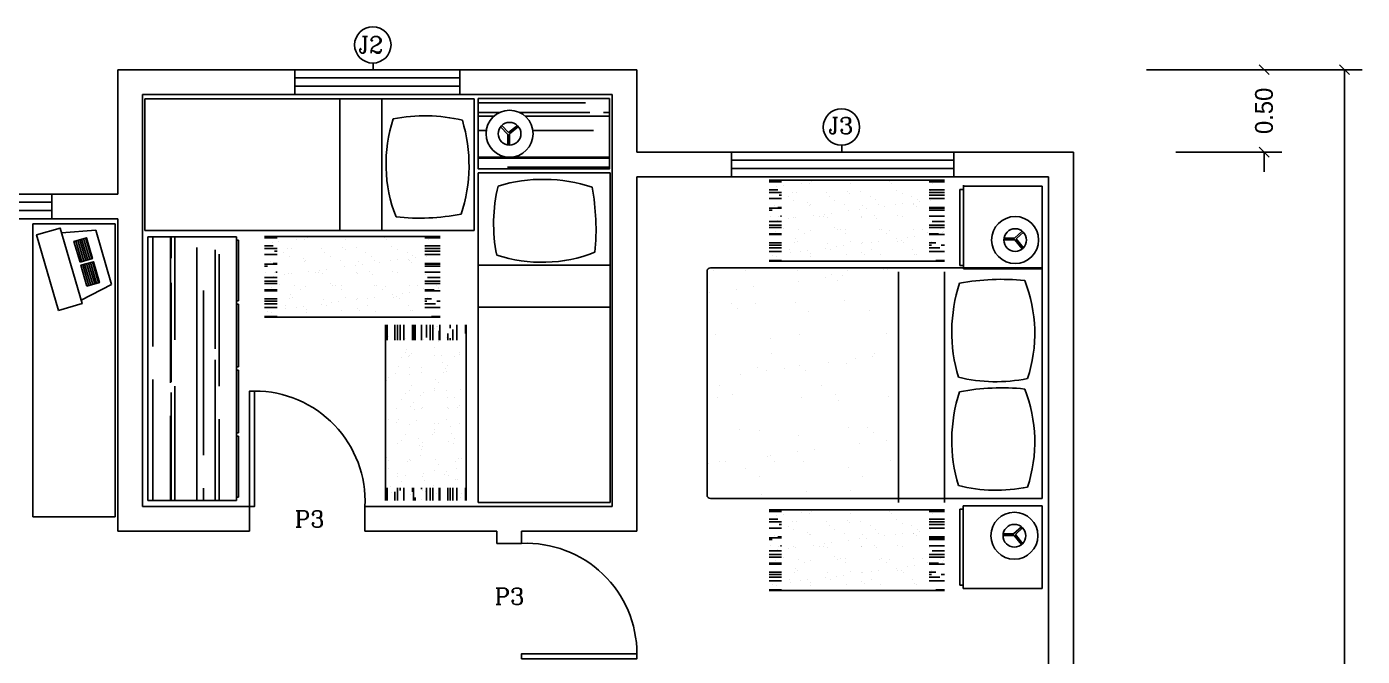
# Model space of a CAD drawing. Extents: x 11 to 119, y 71 to 102.
# Drawn here: x 50.42 to 58.52, y 95.62 to 99.45 of the extents above; entities that cross this region are included whole.
import ezdxf

# ---------------------------------------------------------------- set-up
doc = ezdxf.new("R2010")
doc.units = 0
doc.header["$LTSCALE"] = 20
doc.layers.get('0').update_dxf_attribs({"linetype": 'CONTINUOUS'})
doc.layers.get('DEFPOINTS').update_dxf_attribs({"linetype": 'CONTINUOUS'})
for name, color, linetype in [('COTAS', 244, 'CONTINUOUS'), ('EQUIPAMENTOS', 1, 'CONTINUOUS'), ('ESQUADRIAS', 244, 'CONTINUOUS'), ('PAREDE', 7, 'CONTINUOUS'), ('PAREDES', 7, 'CONTINUOUS'), ('TEXTO', 1, 'CONTINUOUS')]:
    doc.layers.add(name, color=color, linetype=linetype)
doc.styles.add('ROMANC', font='ROMANC.SHX')
doc.dimstyles.get("Standard").update_dxf_attribs({"dimtxt": 0.18, "dimasz": 0.18, "dimexe": 0.18, "dimexo": 0.0625, "dimgap": 0.09, "dimtad": 0, "dimtih": 1, "dimtoh": 1, "dimzin": 0, "dimtxsty": 'STANDARD', "dimcen": 0.09, "dimclrt": 30, "dimazin": 3, "dimtfac": 1, "dimtdec": 4, "dimtofl": 0, "dimtmove": 0, "dimatfit": 3, "dimtolj": 1, "dimtzin": 0})

# ---------------------------------------------------------------- blocks, each defined once
blk = doc.blocks.new('_OBLIQUE')
at = {"color": 0, "linetype": 'BYBLOCK'}
blk.add_line((-0.5, -0.5), (0.5, 0.5), dxfattribs=at)
blk = doc.blocks.new('*D96')
at = {"color": 0, "linetype": 'BYBLOCK', "ltscale": 0.2}
for p, q in [((42.2723, 108.0476), (43.582, 108.0476)), ((43.474, 108.0476), (43.474, 101.4746)), ((43.474, 94.3976), (43.474, 100.9706)), ((42.2723, 94.3976), (43.582, 94.3976))]:
    blk.add_line(p, q, dxfattribs=at)
at = {"layer": 'DEFPOINTS', "color": 0, "linetype": 'BYBLOCK', "ltscale": 0.2}
for p in [(42.2348, 108.0476), (42.2348, 94.3976), (43.474, 94.3976)]:
    blk.add_point(p, dxfattribs=at)
at = {"color": 0, "linetype": 'BYBLOCK', "ltscale": 0.2, "xscale": 0.06, "yscale": 0.06, "zscale": 0.06}
for p, rotation in [((43.474, 108.0476), 90), ((43.474, 94.3976), 270)]:
    blk.add_blockref('_OBLIQUE', p, dxfattribs=dict(at, rotation=rotation))
at = {"color": 30, "linetype": 'BYBLOCK', "ltscale": 0.2, "insert": (43.474, 101.2226), "char_height": 0.108, "attachment_point": 5, "rotation": 90}
blk.add_mtext('\\A1;13.65', dxfattribs=at)
blk = doc.blocks.new('*X6')
at = {"color": 0}
for p, q in [((18.5063, 63.9626), (18.5063, 63.9626)), ((19.5429, 63.9556), (19.5429, 63.9556)), ((18.52, 63.8585), (18.52, 63.8585)), ((18.5211, 63.8963), (18.5211, 63.8963)), ((18.9065, 63.9089), (18.9065, 63.9089)), ((18.9796, 63.8994), (18.9796, 63.8994)), ((19.2919, 63.9215), (19.2919, 63.9215)), ((19.6772, 63.9341), (19.6772, 63.9341)), ((18.7109, 63.7767), (18.7109, 63.7767)), ((18.9259, 63.815), (18.9259, 63.815)), ((19.4445, 63.7845), (19.4445, 63.7845)), ((19.4783, 63.8213), (19.4783, 63.8213)), ((19.5643, 63.793), (19.5643, 63.793)), ((18.4788, 63.7378), (18.4788, 63.7378)), ((19.0494, 63.7712), (19.0494, 63.7712)), ((19.675, 63.7417), (19.675, 63.7417)), ((18.3208, 63.6425), (18.3208, 63.6425)), ((18.4251, 63.6535), (18.4251, 63.6535)), ((18.7062, 63.6551), (18.7062, 63.6551)), ((19.0916, 63.6677), (19.0916, 63.6677)), ((19.4769, 63.6803), (19.4769, 63.6803)), ((19.578, 63.6889), (19.578, 63.6889)), ((18.5177, 63.5659), (18.5177, 63.5659)), ((18.5515, 63.6027), (18.5515, 63.6027)), ((18.5558, 63.5868), (18.5558, 63.5868)), ((19.0708, 63.6086), (19.0708, 63.6086)), ((19.1742, 63.5801), (19.1742, 63.5801)), ((19.2621, 63.5854), (19.2621, 63.5854)), ((19.0845, 63.5045), (19.0845, 63.5045)), ((18.5187, 63.3847), (18.5187, 63.3847)), ((18.5772, 63.4242), (18.5772, 63.4242)), ((18.6734, 63.4186), (18.6734, 63.4186)), ((18.904, 63.3973), (18.904, 63.3973)), ((19.0688, 63.3746), (19.0688, 63.3746)), ((19.1026, 63.4114), (19.1026, 63.4114)), ((19.2894, 63.4099), (19.2894, 63.4099)), ((19.4816, 63.4381), (19.4816, 63.4381)), ((19.6138, 63.4173), (19.6138, 63.4173)), ((19.6748, 63.4225), (19.6748, 63.4225)), ((18.3353, 63.3668), (18.3353, 63.3668)), ((18.5909, 63.3201), (18.5909, 63.3201)), ((19.4279, 63.3537), (19.4279, 63.3537)), ((18.9808, 63.2765), (18.9808, 63.2765)), ((19.1202, 63.2329), (19.1202, 63.2329)), ((19.6352, 63.2547), (19.6352, 63.2547)), ((19.6538, 63.2201), (19.6538, 63.2201)), ((18.8864, 63.1755), (18.8864, 63.1755)), ((18.9271, 63.1922), (18.9271, 63.1922)), ((19.111, 63.1275), (19.111, 63.1275)), ((19.4964, 63.1401), (19.4964, 63.1401)), ((19.62, 63.1833), (19.62, 63.1833)), ((19.6489, 63.1506), (19.6489, 63.1506)), ((18.3403, 63.1023), (18.3403, 63.1023)), ((18.48, 63.115), (18.48, 63.115)), ((18.6267, 63.0485), (18.6267, 63.0485)), ((18.7256, 63.1149), (18.7256, 63.1149)), ((19.1416, 63.0703), (19.1416, 63.0703)), ((19.6762, 63.1188), (19.6762, 63.1188)), ((18.4262, 63.0307), (18.4262, 63.0307)), ((18.6932, 62.9646), (18.6932, 62.9646)), ((18.727, 63.0015), (18.727, 63.0015)), ((19.1553, 62.9662), (19.1553, 62.9662)), ((19.4376, 62.9842), (19.4376, 62.9842)), ((18.6481, 62.8859), (18.6481, 62.8859)), ((19.1753, 62.9573), (19.1753, 62.9573)), ((19.2961, 62.8864), (19.2961, 62.8864)), ((19.6814, 62.899), (19.6814, 62.899)), ((18.5253, 62.8612), (18.5253, 62.8612)), ((18.9107, 62.8738), (18.9107, 62.8738)), ((19.6847, 62.8789), (19.6847, 62.8789))]:
    blk.add_line(p, q, dxfattribs=at)
blk = doc.blocks.new('*X10')
at = {"color": 0}
for p, q in [((19.764, 63.5524), (19.764, 63.6286)), ((19.8176, 63.5524), (19.8176, 63.6286)), ((19.84, 63.5524), (19.84, 63.6286)), ((19.8568, 63.5524), (19.8568, 63.6286)), ((19.8712, 63.5524), (19.8712, 63.6286)), ((19.92, 63.5524), (19.92, 63.6286)), ((19.9248, 63.5524), (19.9248, 63.6286)), ((19.9632, 63.5524), (19.9632, 63.6286)), ((19.9784, 63.5524), (19.9784, 63.6286)), ((20, 63.5524), (20, 63.6286)), ((20.0696, 63.6104), (20.0696, 63.6286)), ((20.08, 63.5524), (20.08, 63.6286)), ((20.1392, 63.5524), (20.1392, 63.6286)), ((20.176, 63.5524), (20.176, 63.6286)), ((20.1928, 63.576), (20.1928, 63.6286)), ((20.24, 63.5524), (20.24, 63.6286)), ((20.2464, 63.56), (20.2464, 63.6286)), ((20.032, 63.5524), (20.032, 63.56)), ((20.0856, 63.5524), (20.0856, 63.576)), ((20.16, 63.5524), (20.16, 63.568)), ((19.8176, 62.564), (19.8176, 62.6568)), ((19.84, 62.592), (19.84, 62.6568)), ((19.8568, 62.644), (19.8568, 62.6568)), ((19.8712, 62.616), (19.8712, 62.6568)), ((19.92, 62.564), (19.92, 62.6568)), ((19.9248, 62.6), (19.9248, 62.6568)), ((19.9632, 62.564), (19.9632, 62.6568)), ((19.9784, 62.564), (19.9784, 62.6568)), ((20, 62.564), (20, 62.64)), ((20.032, 62.564), (20.032, 62.6568)), ((20.0696, 62.564), (20.0696, 62.6568)), ((20.08, 62.564), (20.08, 62.6568)), ((20.0856, 62.564), (20.0856, 62.6568)), ((20.1392, 62.564), (20.1392, 62.6568)), ((20.16, 62.564), (20.16, 62.6568)), ((20.176, 62.564), (20.176, 62.6568)), ((20.1928, 62.564), (20.1928, 62.6568)), ((20.24, 62.564), (20.24, 62.6568)), ((20.2464, 62.564), (20.2464, 62.6568)), ((19.764, 62.564), (19.764, 62.616)), ((19.8568, 62.564), (19.8568, 62.584))]:
    blk.add_line(p, q, dxfattribs=at)
blk = doc.blocks.new('*X9')
at = {"color": 0}
for p, q in [((20.0307, 63.6205), (20.0307, 63.6205)), ((19.7873, 63.5847), (19.7873, 63.5847)), ((19.7956, 63.6098), (19.7956, 63.6098)), ((19.9414, 63.5898), (19.9414, 63.5898)), ((20.0073, 63.5749), (20.0073, 63.5749)), ((20.028, 63.5689), (20.028, 63.5689)), ((20.0956, 63.5948), (20.0956, 63.5948)), ((20.2133, 63.5836), (20.2133, 63.5836)), ((20.2497, 63.5999), (20.2497, 63.5999)), ((19.8786, 62.6421), (19.8786, 62.6421)), ((19.9233, 62.6398), (19.9233, 62.6398)), ((20.0182, 62.6555), (20.0182, 62.6555)), ((20.0327, 62.6471), (20.0327, 62.6471)), ((20.1293, 62.6485), (20.1293, 62.6485)), ((20.1869, 62.6522), (20.1869, 62.6522)), ((19.9318, 62.5747), (19.9318, 62.5747)), ((19.9409, 62.5711), (19.9409, 62.5711)), ((19.9544, 62.5859), (19.9544, 62.5859)), ((20.0298, 62.5724), (20.0298, 62.5724)), ((20.1347, 62.6068), (20.1347, 62.6068)), ((20.2301, 62.637), (20.2301, 62.637)), ((20.2386, 62.579), (20.2386, 62.579))]:
    blk.add_line(p, q, dxfattribs=at)
blk = doc.blocks.new('*X8')
at = {"color": 0}
for p, q in [((19.9578, 63.5409), (19.9578, 63.5409)), ((20.2188, 63.542), (20.2188, 63.542)), ((19.8099, 63.5011), (19.8099, 63.5011)), ((19.8277, 63.5043), (19.8277, 63.5043)), ((19.8701, 63.4768), (19.8701, 63.4768)), ((19.8805, 63.4566), (19.8805, 63.4566)), ((19.894, 63.4713), (19.894, 63.4713)), ((20.0159, 63.5098), (20.0159, 63.5098)), ((20.0213, 63.4682), (20.0213, 63.4682)), ((20.0242, 63.4819), (20.0242, 63.4819)), ((20.1295, 63.4783), (20.1295, 63.4783)), ((20.151, 63.5121), (20.151, 63.5121)), ((20.1782, 63.4644), (20.1782, 63.4644)), ((20.1784, 63.4869), (20.1784, 63.4869)), ((19.7899, 63.3753), (19.7899, 63.3753)), ((19.8075, 63.3769), (19.8075, 63.3769)), ((19.8184, 63.4361), (19.8184, 63.4361)), ((19.8239, 63.3944), (19.8239, 63.3944)), ((19.9291, 63.4137), (19.9291, 63.4137)), ((19.9441, 63.3804), (19.9441, 63.3804)), ((19.9506, 63.4474), (19.9506, 63.4474)), ((20.0982, 63.3854), (20.0982, 63.3854)), ((20.101, 63.3801), (20.101, 63.3801)), ((20.1145, 63.3948), (20.1145, 63.3948)), ((20.2288, 63.3844), (20.2288, 63.3844)), ((20.2331, 63.4333), (20.2331, 63.4333)), ((20.028, 63.3004), (20.028, 63.3004)), ((20.0285, 63.3198), (20.0285, 63.3198)), ((20.0356, 63.3595), (20.0356, 63.3595)), ((20.0442, 63.2945), (20.0442, 63.2945)), ((20.2416, 63.3683), (20.2416, 63.3683)), ((20.2471, 63.3266), (20.2471, 63.3266)), ((19.8281, 63.2551), (19.8281, 63.2551)), ((19.8382, 63.2858), (19.8382, 63.2858)), ((19.8468, 63.2207), (19.8468, 63.2207)), ((19.8691, 63.2722), (19.8691, 63.2722)), ((19.9507, 63.2161), (19.9507, 63.2161)), ((19.9642, 63.2308), (19.9642, 63.2308)), ((20.0232, 63.2772), (20.0232, 63.2772)), ((20.0497, 63.2529), (20.0497, 63.2529)), ((20.1299, 63.2292), (20.1299, 63.2292)), ((20.1514, 63.2629), (20.1514, 63.2629)), ((20.1774, 63.2823), (20.1774, 63.2823)), ((20.2485, 63.2239), (20.2485, 63.2239)), ((19.7977, 63.1593), (19.7977, 63.1593)), ((19.8523, 63.1791), (19.8523, 63.1791)), ((19.8777, 63.1365), (19.8777, 63.1365)), ((19.9296, 63.1646), (19.9296, 63.1646)), ((19.9511, 63.1983), (19.9511, 63.1983)), ((19.9519, 63.1643), (19.9519, 63.1643)), ((20.064, 63.1442), (20.064, 63.1442)), ((20.106, 63.1693), (20.106, 63.1693)), ((20.1712, 63.1396), (20.1712, 63.1396)), ((20.1847, 63.1543), (20.1847, 63.1543)), ((20.2292, 63.1352), (20.2292, 63.1352)), ((19.8005, 63.0521), (19.8005, 63.0521)), ((19.814, 63.0669), (19.814, 63.0669)), ((19.8666, 63.0704), (19.8666, 63.0704)), ((19.8718, 63.0628), (19.8718, 63.0628)), ((20.0259, 63.0678), (20.0259, 63.0678)), ((20.0289, 63.0706), (20.0289, 63.0706)), ((20.0726, 63.0792), (20.0726, 63.0792)), ((20.0982, 63.0599), (20.0982, 63.0599)), ((20.18, 63.0729), (20.18, 63.0729)), ((19.8286, 63.006), (19.8286, 63.006)), ((19.8751, 63.0054), (19.8751, 63.0054)), ((19.8806, 62.9638), (19.8806, 62.9638)), ((20.0209, 62.9756), (20.0209, 62.9756)), ((20.0344, 62.9903), (20.0344, 62.9903)), ((20.078, 63.0375), (20.078, 63.0375)), ((20.105, 62.9647), (20.105, 62.9647)), ((20.1304, 62.9801), (20.1304, 62.9801)), ((20.1519, 63.0138), (20.1519, 63.0138)), ((19.7967, 62.9546), (19.7967, 62.9546)), ((19.93, 62.9154), (19.93, 62.9154)), ((19.948, 62.896), (19.948, 62.896)), ((19.9509, 62.9597), (19.9509, 62.9597)), ((19.9515, 62.9492), (19.9515, 62.9492)), ((20.0923, 62.9289), (20.0923, 62.9289)), ((20.2297, 62.8861), (20.2297, 62.8861)), ((20.2414, 62.8991), (20.2414, 62.8991)), ((19.8707, 62.8116), (19.8707, 62.8116)), ((19.8795, 62.8467), (19.8795, 62.8467)), ((19.8842, 62.8264), (19.8842, 62.8264)), ((19.8949, 62.8551), (19.8949, 62.8551)), ((20.0294, 62.8215), (20.0294, 62.8215)), ((20.0337, 62.8518), (20.0337, 62.8518)), ((20.1009, 62.8638), (20.1009, 62.8638)), ((20.1064, 62.8222), (20.1064, 62.8222)), ((20.1684, 62.8194), (20.1684, 62.8194)), ((20.1878, 62.8568), (20.1878, 62.8568)), ((19.7977, 62.732), (19.7977, 62.732)), ((19.7994, 62.7452), (19.7994, 62.7452)), ((19.829, 62.7569), (19.829, 62.7569)), ((19.9035, 62.7901), (19.9035, 62.7901)), ((19.909, 62.7484), (19.909, 62.7484)), ((19.9536, 62.7503), (19.9536, 62.7503)), ((20.0911, 62.7351), (20.0911, 62.7351)), ((20.1046, 62.7498), (20.1046, 62.7498)), ((20.1077, 62.7553), (20.1077, 62.7553)), ((20.1308, 62.7309), (20.1308, 62.7309)), ((20.1523, 62.7647), (20.1523, 62.7647)), ((19.9305, 62.6663), (19.9305, 62.6663)), ((19.952, 62.7), (19.952, 62.7)), ((20.1207, 62.7135), (20.1207, 62.7135))]:
    blk.add_line(p, q, dxfattribs=at)
blk = doc.blocks.new('*X1')
at = {"color": 0}
for p, q in [((9.3208, 5.8875), (9.453, 5.8875)), ((9.3208, 5.875), (9.453, 5.875)), ((9.3208, 5.8625), (9.453, 5.8625)), ((9.3208, 5.85), (9.453, 5.85)), ((9.3208, 5.8375), (9.453, 5.8375)), ((9.4722, 5.8875), (9.6044, 5.8875)), ((9.4722, 5.875), (9.6044, 5.875)), ((9.4722, 5.8625), (9.6044, 5.8625)), ((9.4722, 5.85), (9.6044, 5.85)), ((9.4722, 5.8375), (9.6044, 5.8375)), ((9.3208, 5.825), (9.453, 5.825)), ((9.4722, 5.825), (9.6044, 5.825))]:
    blk.add_line(p, q, dxfattribs=at)
blk = doc.blocks.new('*X7')
at = {"color": 0}
for p, q in [((17.7136, 65.4), (18.08, 65.4)), ((18.48, 65.4), (19.3136, 65.4)), ((17.794, 65.27), (18.394, 65.27)), ((17.82, 65.294), (18.62, 65.294)), ((18.46, 65.27), (19.3136, 65.27)), ((18.82, 65.294), (19.3136, 65.294)), ((17.78, 65.16), (19.3136, 65.16)), ((18.04, 65.2), (19.04, 65.2)), ((19.24, 65.2), (19.3136, 65.2)), ((17.7136, 65.026), (18.34, 65.026)), ((17.7136, 65.004), (17.844, 65.004)), ((17.7136, 65), (18.6, 65)), ((17.994, 65.004), (18.594, 65.004)), ((18.62, 65.026), (19.3136, 65.026)), ((18.66, 65.004), (19.3136, 65.004)), ((18.8, 65), (19.3136, 65)), ((17.7136, 64.892), (18.38, 64.892)), ((18.58, 64.892), (19.3136, 64.892))]:
    blk.add_line(p, q, dxfattribs=at)
blk = doc.blocks.new('*X12')
at = {"color": 0, "ltscale": 0.2}
for p, q in [((186.7747, 107.58), (187.425, 107.58)), ((186.7747, 107.5225), (186.9047, 107.5225)), ((186.7747, 107.5), (186.8705, 107.5)), ((187.0256, 107.5225), (187.4525, 107.5225)), ((187.0598, 107.5), (187.5705, 107.5)), ((187.535, 107.5225), (187.5705, 107.5225)), ((186.7747, 107.4125), (186.8238, 107.4125)), ((187.1065, 107.4125), (187.475, 107.4125)), ((186.7747, 107.25), (187.5705, 107.25)), ((186.7747, 107.245), (187.5705, 107.245)), ((186.9525, 107.19), (187.5705, 107.19))]:
    blk.add_line(p, q, dxfattribs=at)
blk = doc.blocks.new('*D98')
at = {"color": 0, "linetype": 'BYBLOCK', "ltscale": 0.2}
for p, q in [((42.45, 108.0476), (43.094, 108.0476)), ((42.986, 108.0476), (42.986, 108.0476)), ((42.45, 107.5476), (43.094, 107.5476)), ((42.986, 107.5476), (42.986, 107.4276))]:
    blk.add_line(p, q, dxfattribs=at)
at = {"layer": 'DEFPOINTS', "color": 0, "linetype": 'BYBLOCK', "ltscale": 0.2}
for p in [(42.4125, 108.0476), (42.4125, 107.5476), (42.986, 107.5476)]:
    blk.add_point(p, dxfattribs=at)
at = {"color": 0, "linetype": 'BYBLOCK', "ltscale": 0.2, "xscale": 0.06, "yscale": 0.06, "zscale": 0.06}
for p, rotation in [((42.986, 108.0476), 270), ((42.986, 107.5476), 90)]:
    blk.add_blockref('_OBLIQUE', p, dxfattribs=dict(at, rotation=rotation))
at = {"color": 30, "linetype": 'BYBLOCK', "ltscale": 0.2, "insert": (42.986, 107.7976), "char_height": 0.108, "attachment_point": 5, "rotation": 90}
blk.add_mtext('\\A1;0.50', dxfattribs=at)

msp = doc.modelspace()

# ---------------------------------------------------------------- linework, layer by layer
at = {"color": 244, "ltscale": 0.2}
msp.add_lwpolyline([(53.1562, 99.0093), (53.1562, 98.5819), (53.9519, 98.5819), (53.9519, 99.0093)], close=True, dxfattribs=at)
at = {"layer": 'EQUIPAMENTOS', "color": 244, "ltscale": 0.2}
for p, q in [((51.1327, 98.2077), (51.1327, 99.0077)), ((51.1327, 99.0077), (53.1327, 99.0077)), ((53.1327, 98.2077), (53.1327, 99.0077)), ((53.1566, 98.5588), (53.1566, 96.5588)), ((53.1566, 98.5588), (53.9566, 98.5588)), ((53.9566, 98.5588), (53.9566, 96.5588)), ((56.0776, 98.4569), (56.0776, 97.9969)), ((56.0776, 98.4569), (56.1016, 98.4569)), ((56.1016, 98.4838), (56.1016, 97.9769)), ((56.1016, 98.4769), (56.5776, 98.4769)), ((56.5776, 98.4769), (56.5776, 97.9769)), ((50.454, 98.2498), (50.454, 96.4711)), ((50.954, 98.2498), (50.454, 98.2498)), ((50.954, 96.4711), (50.954, 98.2498)), ((51.1327, 98.2077), (53.1327, 98.2077)), ((51.6897, 98.1709), (51.1523, 98.1709)), ((51.1523, 98.1709), (51.1523, 96.5709)), ((51.6897, 98.1709), (51.6897, 96.5709)), ((54.5647, 97.9817), (56.5776, 97.9817)), ((56.0776, 97.9969), (56.1016, 97.9969)), ((56.1016, 97.9769), (56.5776, 97.9769)), ((56.5776, 97.9817), (56.5776, 96.5817)), ((54.5447, 97.9617), (54.5447, 96.6017)), ((51.6897, 96.5709), (51.1523, 96.5709)), ((53.1566, 96.5588), (53.9566, 96.5588)), ((54.5647, 96.5817), (56.5776, 96.5817)), ((56.0776, 96.5169), (56.0776, 96.0569)), ((56.0776, 96.5169), (56.0983, 96.5169)), ((56.0983, 96.5369), (56.5776, 96.5369)), ((56.0983, 96.5369), (56.0983, 96.0369)), ((56.5776, 96.5369), (56.5776, 96.0369)), ((50.454, 96.4711), (50.954, 96.4711)), ((56.0776, 96.0569), (56.0983, 96.0569)), ((56.0983, 96.0369), (56.5776, 96.0369))]:
    msp.add_line(p, q, dxfattribs=at)
at = {"layer": 'EQUIPAMENTOS', "color": 30, "ltscale": 0.2}
for p, q in [((52.3176, 99.0044), (52.3176, 98.2044)), ((52.5714, 99.0044), (52.5714, 98.2044)), ((53.3362, 98.7911), (53.2924, 98.8384)), ((53.3394, 98.8024), (53.2992, 98.8458)), ((53.3362, 98.7286), (53.3362, 98.7911)), ((53.3394, 98.8024), (53.3937, 98.8461)), ((53.3462, 98.795), (53.4005, 98.8388)), ((53.3462, 98.7286), (53.3462, 98.795)), ((54.9212, 98.5132), (55.9858, 98.5132)), ((50.6284, 98.1937), (50.8366, 98.2114)), ((50.9323, 97.8814), (50.8366, 98.2114)), ((51.7023, 98.1509), (51.6897, 98.1509)), ((51.7023, 98.1509), (51.7023, 97.7809)), ((51.8604, 98.1731), (52.925, 98.1731)), ((56.3467, 98.1613), (56.4092, 98.1613)), ((56.3467, 98.1513), (56.4131, 98.1513)), ((56.4092, 98.1613), (56.4564, 98.205)), ((56.4131, 98.1513), (56.4568, 98.097)), ((56.4204, 98.1581), (56.4639, 98.1983)), ((56.4204, 98.1581), (56.4642, 98.1038)), ((53.1566, 97.9976), (53.9566, 97.9976)), ((54.9212, 98.0233), (55.9858, 98.0233)), ((55.7057, 96.5569), (55.7057, 97.9569)), ((55.9858, 96.5569), (55.9858, 97.9569)), ((50.747, 97.7849), (50.9323, 97.8814)), ((51.7023, 97.7809), (51.6897, 97.7809)), ((51.7023, 97.7609), (51.6897, 97.7609)), ((51.7023, 97.7609), (51.7023, 97.3809)), ((53.1566, 97.7437), (53.9566, 97.7437)), ((51.8604, 97.6833), (52.925, 97.6833)), ((52.5935, 96.571), (52.5935, 97.6356)), ((53.0833, 96.571), (53.0833, 97.6356)), ((51.7023, 97.3809), (51.6897, 97.3809)), ((51.7023, 97.3609), (51.6897, 97.3609)), ((51.7023, 97.3609), (51.7023, 96.9809)), ((51.7023, 96.9809), (51.6897, 96.9809)), ((51.7023, 96.9609), (51.6897, 96.9609)), ((51.7023, 96.9609), (51.7023, 96.5909)), ((51.7023, 96.5909), (51.6897, 96.5909)), ((54.9212, 96.5137), (55.9858, 96.5137)), ((56.3421, 96.3668), (56.4045, 96.3668)), ((56.3421, 96.3568), (56.4084, 96.3568)), ((56.4045, 96.3668), (56.4518, 96.4105)), ((56.4084, 96.3568), (56.4522, 96.3025)), ((56.4158, 96.3636), (56.4593, 96.4038)), ((56.4158, 96.3636), (56.4596, 96.3093)), ((54.9212, 96.0239), (55.9858, 96.0239))]:
    msp.add_line(p, q, dxfattribs=at)
for points in [[(50.6101, 97.7239), (50.7527, 97.7653), (50.6199, 98.2233), (50.4772, 98.1819)], [(50.7403, 98.0157), (50.816, 98.0377), (50.7791, 98.1646), (50.7035, 98.1427)], [(50.7825, 97.8704), (50.8581, 97.8923), (50.8213, 98.0192), (50.7456, 97.9973)]]:
    msp.add_lwpolyline(points, close=True, dxfattribs=at)
for centre, radius in [((53.3466, 98.796), 0.1426), ((53.3466, 98.796), 0.0688), ((56.4141, 98.1508), 0.1426), ((56.4141, 98.1508), 0.0688), ((56.4094, 96.3564), 0.1426), ((56.4094, 96.3564), 0.0688)]:
    msp.add_circle(centre, radius, dxfattribs=at)
for centre, radius, start, end in [((53.4756, 98.6119), 0.8785, 161.79216, 201.42704), ((52.8308, 97.9403), 0.9648, 76.24399, 101.34009), ((52.1582, 98.6041), 0.9425, 341.66274, 16.86536), ((54.2144, 98.2492), 0.9648, 166.24399, 191.34009), ((53.5507, 97.5766), 0.9425, 71.66274, 106.86536), ((52.5022, 98.2169), 1.3689, 354.09898, 10.70837), ((52.7986, 99.6526), 1.3689, 264.09898, 280.70837), ((53.5429, 98.894), 0.8785, 251.79216, 291.42704), ((56.3315, 96.5434), 1.3689, 84.09898, 100.70837), ((55.6545, 97.5841), 0.8785, 341.79216, 21.42704), ((56.9719, 97.5919), 0.9425, 161.66274, 196.86536), ((56.2993, 98.2556), 0.9648, 256.24399, 281.34009), ((56.3315, 95.885), 1.3689, 84.09898, 100.70837), ((55.6545, 96.9257), 0.8785, 341.79216, 21.42704), ((56.9719, 96.9335), 0.9425, 161.66274, 196.86536), ((56.2993, 97.5972), 0.9648, 256.24399, 281.34009)]:
    msp.add_arc(centre, radius, start, end, dxfattribs=at)
at = {"layer": 'EQUIPAMENTOS', "color": 244, "ltscale": 0.2}
for centre, start, end in [((54.5647, 97.9617), 90, 180), ((54.5647, 96.6017), 180, 270)]:
    msp.add_arc(centre, 0.02, start, end, dxfattribs=at)
at = {"layer": 'ESQUADRIAS', "color": 1, "ltscale": 0.2}
for p, q in [((52.519, 99.2246), (52.519, 99.1855)), ((52.0444, 99.1845), (53.0444, 99.1845)), ((52.0444, 99.0345), (53.0444, 99.0345)), ((55.3623, 98.726), (55.3623, 98.6869)), ((54.6929, 98.6845), (56.0429, 98.6845)), ((54.6929, 98.5345), (56.0429, 98.5345)), ((48.9694, 98.4295), (50.5694, 98.4295)), ((48.9694, 98.2795), (50.5694, 98.2795))]:
    msp.add_line(p, q, dxfattribs=at)
at = {"layer": 'ESQUADRIAS', "color": 5, "ltscale": 0.2}
for p, q in [((52.0444, 99.1345), (53.0444, 99.1345)), ((52.0444, 99.0845), (53.0444, 99.0845)), ((54.6929, 98.6345), (56.0429, 98.6345)), ((54.6929, 98.5845), (56.0429, 98.5845)), ((48.9694, 98.3795), (50.5694, 98.3795)), ((48.9694, 98.3295), (50.5694, 98.3295))]:
    msp.add_line(p, q, dxfattribs=at)
at = {"layer": 'ESQUADRIAS', "color": 1, "ltscale": 0.2}
for points in [[(51.7694, 96.5345), (51.7694, 97.2345), (51.7994, 97.2345), (51.7994, 96.5345)], [(53.4194, 95.6095), (53.4194, 95.6395), (54.1194, 95.6395), (54.1194, 95.6095)]]:
    msp.add_lwpolyline(points, close=True, dxfattribs=at)
for centre in [(52.5169, 99.335), (55.3603, 98.8364)]:
    msp.add_circle(centre, 0.1104, dxfattribs=at)
at = {"layer": 'ESQUADRIAS', "color": 30, "ltscale": 0.2}
for centre, start, end in [((51.7994, 96.5639), 357.4911, 90), ((53.4487, 95.6395), 0, 92.5089)]:
    msp.add_arc(centre, 0.6706, start, end, dxfattribs=at)
at = {"layer": 'PAREDE', "color": 7, "ltscale": 0.2}
for p, q in [((50.9694, 99.1845), (52.0444, 99.1845)), ((50.9694, 98.4295), (50.9694, 99.1845)), ((53.0444, 99.1845), (54.1194, 99.1845)), ((54.1194, 98.6845), (54.1194, 99.1845)), ((51.1194, 96.5345), (51.1194, 99.0345)), ((51.1194, 99.0345), (52.0444, 99.0345)), ((53.0444, 99.0345), (53.9694, 99.0345)), ((53.9694, 96.5345), (53.9694, 99.0345)), ((54.1194, 98.6845), (54.6929, 98.6845)), ((56.0429, 98.6845), (56.7672, 98.6845)), ((56.7672, 98.6845), (56.7672, 94.7845)), ((54.1194, 96.3845), (54.1194, 98.5345)), ((54.1194, 98.5345), (54.6929, 98.5345)), ((56.0429, 98.5345), (56.6172, 98.5345)), ((56.6172, 98.5345), (56.6172, 94.9345)), ((50.5694, 98.4295), (50.9694, 98.4295)), ((50.5694, 98.2795), (50.9694, 98.2795)), ((50.9694, 96.3845), (50.9694, 98.2795)), ((51.1194, 96.5345), (51.7694, 96.5345)), ((51.7694, 96.3845), (51.7694, 96.5345)), ((52.4694, 96.5345), (53.9694, 96.5345)), ((52.4694, 96.3845), (52.4694, 96.5345)), ((50.9694, 96.3845), (51.7694, 96.3845)), ((52.4694, 96.3845), (53.2694, 96.3845)), ((52.4694, 96.3845), (53.1694, 96.3845)), ((53.2694, 96.3845), (53.2694, 96.3095)), ((53.2694, 96.3845), (53.2694, 96.3095)), ((53.2694, 96.3845), (53.2694, 96.3095)), ((53.4194, 96.3845), (53.4194, 96.3095)), ((53.4194, 96.3845), (53.4194, 96.3095)), ((53.4194, 96.3845), (54.1194, 96.3845)), ((53.4194, 96.3845), (53.4194, 96.3095)), ((53.2694, 96.3095), (53.4194, 96.3095))]:
    msp.add_line(p, q, dxfattribs=at)
at = {"layer": 'PAREDES', "color": 7, "ltscale": 0.2}
for p, q in [((52.0444, 99.1845), (52.0444, 99.0345)), ((53.0444, 99.1845), (53.0444, 99.0345)), ((54.6929, 98.5345), (54.6929, 98.6845)), ((56.0429, 98.5345), (56.0429, 98.6845)), ((50.5694, 98.2795), (50.5694, 98.4295))]:
    msp.add_line(p, q, dxfattribs=at)

# ---------------------------------------------------------------- block references
at = {"layer": 'EQUIPAMENTOS', "color": 30, "ltscale": 0.2}
for name, p, rotation in [('*X10', (118.5498, 78.2633), 90), ('*X9', (118.5498, 78.2633), 90), ('*X8', (118.5498, 78.2633), 90), ('*X1', (59.0444, 90.5619), 106.1759956557198), ('*X7', (-13.71, 115.8845), 270), ('*X10', (115.489, 77.9233), 90.00000000000007), ('*X9', (115.489, 77.9233), 90.00000000000007), ('*X8', (115.489, 77.9233), 90.00000000000007), ('*X6', (118.5169, 78.2881), 90), ('*X9', (72.8433, 160.1996), 180.0000000000001), ('*X10', (72.8433, 160.1996), 180.0000000000001), ('*X8', (72.8433, 160.1996), 180.0000000000001), ('*X9', (118.5498, 76.2639), 90), ('*X8', (118.5498, 76.2639), 90), ('*X10', (118.5498, 76.2639), 90)]:
    msp.add_blockref(name, p, dxfattribs=dict(at, rotation=rotation))
at = {"layer": 'ESQUADRIAS', "color": 30, "ltscale": 0.2}
msp.add_blockref('*X12', (-133.6186, -8.5973), dxfattribs=at)

# ---------------------------------------------------------------- texts
at = {"layer": 'ESQUADRIAS', "color": 1, "ltscale": 0.3, "style": 'ROMANC'}
for s, p in [('J2', (52.4295, 99.2852)), ('J3', (55.2814, 98.795))]:
    msp.add_text(s, height=0.1, rotation=360, dxfattribs=at).set_placement(p)
at = {"layer": 'TEXTO', "color": 1, "ltscale": 0.3, "style": 'ROMANC'}
for p in [(52.0433, 96.4075), (53.2557, 95.9385)]:
    msp.add_text('P3', height=0.1, dxfattribs=at).set_placement(p)

# ---------------------------------------------------------------- dimensions: what is measured, and where the dimension line sits
at = {"layer": 'COTAS', "color": 244, "ltscale": 0.2}
for base, p1, p2, picture, middle in [((58.4123, 85.5345), (57.1731, 99.1845), (57.1731, 85.5345), '*D96', (58.4123, 92.3595)), ((57.9243, 98.6845), (57.3508, 99.1845), (57.3508, 98.6845), '*D98', (57.9243, 98.9345))]:
    dim = msp.add_linear_dim(base=base, p1=p1, p2=p2, angle=90, dimstyle='STANDARD', override={"dimscale": 0.6, "dimasz": 0.1, "dimtih": 0, "dimtoh": 0, "dimblk1": 'OBLIQUE', "dimblk2": 'OBLIQUE', "dimsah": 1}, dxfattribs=at)
    dim.commit()
    dim.dimension.update_dxf_attribs({"geometry": picture, "text_midpoint": middle, "insert": (14.9383, -8.863)})

doc.saveas('drawing.dxf')
